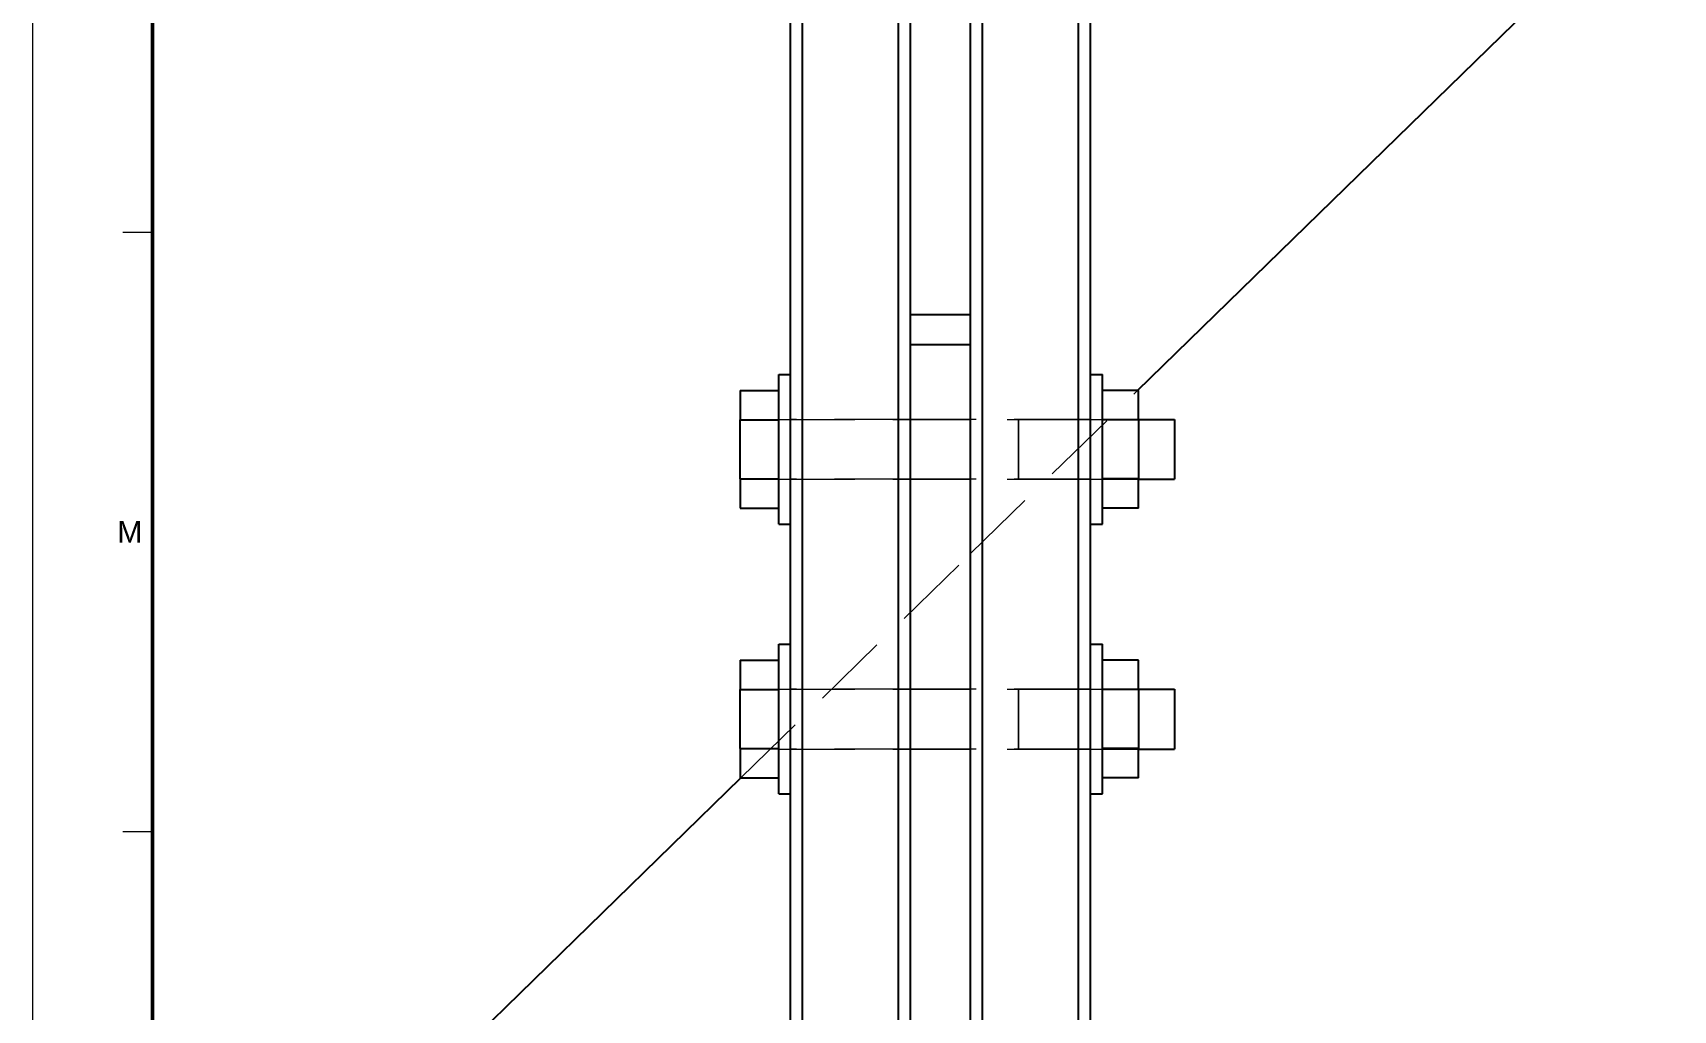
# Model space of a CAD drawing. Header units: millimetres. Extents: x 672 to 1266, y 302 to 1143.
# Drawn here: x 671.8 to 808.7, y 518.4 to 599.9 of the extents above; entities that cross this region are included whole.
import ezdxf
from ezdxf.enums import TextEntityAlignment as Align

# ---------------------------------------------------------------- set-up
doc = ezdxf.new("R2010")
doc.units = ezdxf.units.MM
doc.linetypes.add('HIDDEN', pattern=[9.525, 6.35, -3.175])
doc.layers.get('0').update_dxf_attribs({"color": 2, "true_color": 0xffff00})
for name, color, linetype, lineweight, true_color in [('010', 178, 'Continuous', 9, 0x000000), ('018', 178, 'Continuous', 18, 0x000000), ('050', 178, 'Continuous', 50, 0x000000), ('1_2front ... 025', 178, 'Continuous', 25, 0x000000), ('1_2front ... hdn', 250, 'HIDDEN', 9, 0x323232)]:
    doc.layers.add(name, color=color, linetype=linetype, lineweight=lineweight, true_color=true_color)
doc.layers.add('G-ANNO-TEXT', color=178, linetype='Continuous', true_color=0x000000)
doc.styles.add('textstyle83', font='')
doc.styles.get('textstyle83').set_extended_font_data('Arial [Mono]')

# ---------------------------------------------------------------- blocks, each defined once
blk = doc.blocks.new('title_block')
at = {"layer": '010', "color": 7, "true_color": 0xffffff}
blk.add_lwpolyline([(0, 841), (594, 841), (594, 0), (0, 0)], close=True, dxfattribs=at)
at = {"layer": '018', "color": 7, "true_color": 0xffffff}
for points in [[(7.5, 281), (10, 281)], [(7.5, 231), (10, 231)]]:
    blk.add_lwpolyline(points, dxfattribs=at)
at = {"layer": '050', "color": 7, "true_color": 0xffffff}
blk.add_lwpolyline([(10, 831), (584, 831), (584, 10), (10, 10)], close=True, dxfattribs=at)
at = {"layer": 'G-ANNO-TEXT', "style": 'textstyle83'}
blk.add_text('M', height=1.8, dxfattribs=at).set_placement((8.09, 256), align=Align.MIDDLE_CENTER)

msp = doc.modelspace()

# ---------------------------------------------------------------- linework, layer by layer
at = {"layer": '1_2front ... 025'}
for p, q in [((735.05, 409.91), (735.05, 957.91)), ((736.05, 409.91), (736.05, 957.91)), ((744.05, 409.91), (744.05, 957.91)), ((750.05, 409.91), (750.05, 957.91)), ((751.05, 409.91), (751.05, 957.91)), ((759.05, 409.91), (759.05, 957.91)), ((760.05, 409.91), (760.05, 957.91)), ((745.05, 573.91), (745.05, 646.41)), ((763.99, 570.07), (797.55, 602.83)), ((745.05, 576.41), (750.05, 576.41)), ((750.05, 573.91), (750.05, 576.41)), ((745.05, 421.41), (745.05, 573.91)), ((745.05, 573.91), (750.05, 573.91)), ((750.05, 421.41), (750.05, 573.91)), ((734.05, 565.16), (734.05, 571.41)), ((734.05, 571.41), (735.05, 571.41)), ((760.05, 571.41), (761.05, 571.41)), ((761.05, 565.16), (761.05, 571.41)), ((730.85, 570.07), (734.05, 570.07)), ((730.85, 570.07), (730.85, 567.62)), ((764.05, 570.07), (761.05, 570.07)), ((764.05, 567.62), (764.05, 570.07)), ((730.85, 562.71), (730.85, 567.62)), ((730.85, 567.62), (734.05, 567.62)), ((764.05, 567.62), (761.05, 567.62)), ((764.05, 567.66), (767.05, 567.66)), ((764.05, 567.62), (764.05, 562.71)), ((767.05, 567.66), (767.05, 565.16)), ((734.05, 558.91), (734.05, 565.16)), ((761.05, 558.91), (761.05, 565.16)), ((767.05, 565.16), (767.05, 562.66)), ((730.85, 562.71), (734.05, 562.71)), ((730.85, 562.71), (730.85, 560.26)), ((764.05, 562.71), (761.05, 562.71)), ((764.05, 560.26), (764.05, 562.71)), ((764.05, 562.66), (767.05, 562.66)), ((730.85, 560.26), (734.05, 560.26)), ((764.05, 560.26), (761.05, 560.26)), ((734.05, 558.91), (735.05, 558.91)), ((760.05, 558.91), (761.05, 558.91)), ((750.05, 556.46), (750.05, 556.46)), ((734.05, 542.66), (734.05, 548.91)), ((734.05, 548.91), (735.05, 548.91)), ((760.05, 548.91), (761.05, 548.91)), ((761.05, 542.66), (761.05, 548.91)), ((730.85, 547.57), (734.05, 547.57)), ((730.85, 547.57), (730.85, 545.12)), ((764.05, 547.57), (761.05, 547.57)), ((764.05, 545.12), (764.05, 547.57)), ((730.85, 540.21), (730.85, 545.12)), ((730.85, 545.12), (734.05, 545.12)), ((764.05, 545.12), (761.05, 545.12)), ((764.05, 545.16), (767.05, 545.16)), ((764.05, 545.12), (764.05, 540.21)), ((767.05, 545.16), (767.05, 542.66)), ((734.05, 536.41), (734.05, 542.66)), ((761.05, 536.41), (761.05, 542.66)), ((767.05, 542.66), (767.05, 540.16)), ((730.85, 540.21), (734.05, 540.21)), ((730.85, 540.21), (730.85, 537.75)), ((764.05, 540.21), (761.05, 540.21)), ((764.05, 537.75), (764.05, 540.21)), ((764.05, 540.16), (767.05, 540.16)), ((697.55, 505.21), (730.89, 537.75)), ((730.85, 537.75), (734.05, 537.75)), ((764.05, 537.75), (761.05, 537.75)), ((734.05, 536.41), (735.05, 536.41)), ((760.05, 536.41), (761.05, 536.41))]:
    msp.add_line(p, q, dxfattribs=at)
at = {"layer": '1_2front ... hdn'}
for p, q in [((735.05, 409.91), (735.05, 957.91)), ((736.05, 409.91), (736.05, 957.91)), ((744.05, 409.91), (744.05, 957.91)), ((745.05, 409.91), (745.05, 957.91)), ((750.05, 409.91), (750.05, 957.91)), ((751.05, 409.91), (751.05, 957.91)), ((759.05, 409.91), (759.05, 957.91)), ((760.05, 409.91), (760.05, 957.91)), ((750.05, 576.41), (745.05, 576.41)), ((745.05, 573.91), (745.05, 576.41)), ((745.05, 573.91), (745.05, 576.41)), ((750.05, 573.91), (750.05, 576.41)), ((745.05, 421.41), (745.05, 573.91)), ((750.05, 573.91), (745.05, 573.91)), ((745.05, 516.41), (745.05, 573.91)), ((750.05, 516.41), (750.05, 573.91)), ((734.05, 571.41), (734.05, 558.91)), ((735.05, 571.41), (735.05, 558.91)), ((735.05, 565.16), (735.05, 571.41)), ((760.05, 571.41), (760.05, 558.91)), ((760.05, 565.16), (760.05, 571.41)), ((761.05, 571.41), (761.05, 558.91)), ((730.85, 570.07), (730.85, 567.62)), ((734.05, 570.07), (734.05, 567.62)), ((734.05, 570.07), (734.05, 567.62)), ((750.05, 556.46), (763.99, 570.07)), ((761.05, 567.62), (761.05, 570.07)), ((761.05, 567.62), (761.05, 570.07)), ((764.05, 567.62), (764.05, 570.07)), ((730.85, 567.62), (734.05, 567.62)), ((730.85, 562.71), (730.85, 567.62)), ((734.05, 567.66), (754.05, 567.66)), ((734.05, 567.66), (735.05, 567.66)), ((734.05, 567.66), (734.05, 567.62)), ((734.05, 567.62), (734.05, 567.66)), ((734.05, 567.66), (734.05, 562.66)), ((734.05, 565.16), (734.05, 567.66)), ((734.05, 562.71), (734.05, 567.62)), ((734.05, 562.71), (734.05, 567.62)), ((734.05, 566.8), (734.05, 567.62)), ((734.05, 567.62), (734.05, 566.8)), ((734.05, 565.98), (734.05, 566.8)), ((734.05, 566.8), (734.05, 565.98)), ((745.05, 567.66), (735.05, 567.66)), ((735.05, 567.66), (735.05, 562.66)), ((735.05, 565.16), (735.05, 567.66)), ((735.05, 567.66), (735.05, 562.66)), ((735.05, 565.16), (735.05, 567.66)), ((750.05, 567.66), (745.05, 567.66)), ((745.05, 567.66), (745.05, 562.66)), ((745.05, 565.16), (745.05, 567.66)), ((745.05, 567.66), (745.05, 562.66)), ((745.05, 565.16), (745.05, 567.66)), ((760.05, 567.66), (750.05, 567.66)), ((750.05, 567.66), (750.05, 562.66)), ((750.05, 565.16), (750.05, 567.66)), ((750.05, 567.66), (750.05, 562.66)), ((750.05, 565.16), (750.05, 567.66)), ((754.05, 567.66), (764.05, 567.66)), ((754.05, 567.66), (754.05, 565.16)), ((754.05, 562.66), (754.05, 567.66)), ((760.05, 567.66), (761.05, 567.66)), ((760.05, 567.66), (760.05, 562.66)), ((760.05, 565.16), (760.05, 567.66)), ((760.05, 567.66), (760.05, 562.66)), ((760.05, 565.16), (760.05, 567.66)), ((761.05, 567.66), (764.05, 567.66)), ((761.05, 567.66), (761.05, 562.66)), ((761.05, 565.16), (761.05, 567.66)), ((761.05, 567.66), (761.05, 562.66)), ((761.05, 565.16), (761.05, 567.66)), ((761.05, 567.62), (761.05, 562.71)), ((764.05, 567.62), (761.05, 567.62)), ((761.05, 567.62), (761.05, 562.71)), ((764.05, 567.66), (764.05, 562.66)), ((764.05, 565.16), (764.05, 567.66)), ((764.05, 567.62), (764.05, 562.71)), ((767.05, 562.66), (767.05, 567.66)), ((734.05, 564.35), (734.05, 565.98)), ((734.05, 565.98), (734.05, 565.16)), ((734.05, 565.16), (734.05, 564.35)), ((734.05, 562.66), (734.05, 565.16)), ((735.05, 562.66), (735.05, 565.16)), ((735.05, 562.66), (735.05, 565.16)), ((735.05, 558.91), (735.05, 565.16)), ((745.05, 562.66), (745.05, 565.16)), ((745.05, 562.66), (745.05, 565.16)), ((750.05, 562.66), (750.05, 565.16)), ((750.05, 562.66), (750.05, 565.16)), ((754.05, 565.16), (754.05, 562.66)), ((760.05, 562.66), (760.05, 565.16)), ((760.05, 562.66), (760.05, 565.16)), ((760.05, 558.91), (760.05, 565.16)), ((761.05, 562.66), (761.05, 565.16)), ((761.05, 562.66), (761.05, 565.16)), ((764.05, 562.66), (764.05, 565.16)), ((734.05, 564.35), (734.05, 563.52)), ((734.05, 563.52), (734.05, 564.35)), ((730.85, 562.71), (734.05, 562.71)), ((730.85, 562.71), (730.85, 560.25)), ((734.05, 563.52), (734.05, 562.71)), ((734.05, 562.71), (734.05, 563.52)), ((734.05, 562.71), (734.05, 560.25)), ((734.05, 562.71), (734.05, 560.25)), ((734.05, 562.66), (734.05, 562.71)), ((734.05, 562.71), (734.05, 562.66)), ((734.05, 562.66), (754.05, 562.66)), ((734.05, 562.66), (735.05, 562.66)), ((745.05, 562.66), (735.05, 562.66)), ((750.05, 562.66), (745.05, 562.66)), ((760.05, 562.66), (750.05, 562.66)), ((754.05, 562.66), (764.05, 562.66)), ((760.05, 562.66), (761.05, 562.66)), ((761.05, 560.25), (761.05, 562.71)), ((761.05, 560.25), (761.05, 562.71)), ((764.05, 562.71), (761.05, 562.71)), ((761.05, 562.66), (764.05, 562.66)), ((764.05, 560.25), (764.05, 562.71)), ((730.89, 537.75), (750.05, 556.46)), ((734.05, 548.91), (734.05, 536.41)), ((735.05, 548.91), (735.05, 536.41)), ((735.05, 542.66), (735.05, 548.91)), ((760.05, 548.91), (760.05, 536.41)), ((760.05, 542.66), (760.05, 548.91)), ((761.05, 548.91), (761.05, 536.41)), ((730.85, 547.57), (730.85, 545.12)), ((734.05, 547.57), (734.05, 545.12)), ((734.05, 547.57), (734.05, 545.12)), ((761.05, 545.12), (761.05, 547.57)), ((761.05, 545.12), (761.05, 547.57)), ((764.05, 545.12), (764.05, 547.57)), ((730.85, 545.12), (734.05, 545.12)), ((730.85, 540.21), (730.85, 545.12)), ((734.05, 545.16), (754.05, 545.16)), ((734.05, 545.16), (735.05, 545.16)), ((734.05, 545.16), (734.05, 545.12)), ((734.05, 545.12), (734.05, 545.16)), ((734.05, 545.16), (734.05, 540.16)), ((734.05, 542.66), (734.05, 545.16)), ((734.05, 540.21), (734.05, 545.12)), ((734.05, 540.21), (734.05, 545.12)), ((734.05, 544.3), (734.05, 545.12)), ((734.05, 545.12), (734.05, 544.3)), ((745.05, 545.16), (735.05, 545.16)), ((735.05, 545.16), (735.05, 540.16)), ((735.05, 542.66), (735.05, 545.16)), ((735.05, 545.16), (735.05, 540.16)), ((735.05, 542.66), (735.05, 545.16)), ((750.05, 545.16), (745.05, 545.16)), ((745.05, 545.16), (745.05, 540.16)), ((745.05, 542.66), (745.05, 545.16)), ((745.05, 545.16), (745.05, 540.16)), ((745.05, 542.66), (745.05, 545.16)), ((760.05, 545.16), (750.05, 545.16)), ((750.05, 545.16), (750.05, 540.16)), ((750.05, 542.66), (750.05, 545.16)), ((750.05, 545.16), (750.05, 540.16)), ((750.05, 542.66), (750.05, 545.16)), ((754.05, 545.16), (764.05, 545.16)), ((754.05, 545.16), (754.05, 542.66)), ((754.05, 540.16), (754.05, 545.16)), ((760.05, 545.16), (761.05, 545.16)), ((760.05, 545.16), (760.05, 540.16)), ((760.05, 542.66), (760.05, 545.16)), ((760.05, 545.16), (760.05, 540.16)), ((760.05, 542.66), (760.05, 545.16)), ((761.05, 545.16), (764.05, 545.16)), ((761.05, 545.16), (761.05, 540.16)), ((761.05, 542.66), (761.05, 545.16)), ((761.05, 545.16), (761.05, 540.16)), ((761.05, 542.66), (761.05, 545.16)), ((761.05, 545.12), (761.05, 540.21)), ((764.05, 545.12), (761.05, 545.12)), ((761.05, 545.12), (761.05, 540.21)), ((764.05, 545.16), (764.05, 540.16)), ((764.05, 542.66), (764.05, 545.16)), ((764.05, 545.12), (764.05, 540.21)), ((767.05, 540.16), (767.05, 545.16)), ((734.05, 543.48), (734.05, 544.3)), ((734.05, 544.3), (734.05, 543.48)), ((734.05, 541.85), (734.05, 543.48)), ((734.05, 543.48), (734.05, 542.66)), ((734.05, 542.66), (734.05, 541.85)), ((734.05, 540.16), (734.05, 542.66)), ((734.05, 541.85), (734.05, 541.02)), ((734.05, 541.02), (734.05, 541.85)), ((735.05, 540.16), (735.05, 542.66)), ((735.05, 540.16), (735.05, 542.66)), ((735.05, 536.41), (735.05, 542.66)), ((745.05, 540.16), (745.05, 542.66)), ((745.05, 540.16), (745.05, 542.66)), ((750.05, 540.16), (750.05, 542.66)), ((750.05, 540.16), (750.05, 542.66)), ((754.05, 542.66), (754.05, 540.16)), ((760.05, 540.16), (760.05, 542.66)), ((760.05, 540.16), (760.05, 542.66)), ((760.05, 536.41), (760.05, 542.66)), ((761.05, 540.16), (761.05, 542.66)), ((761.05, 540.16), (761.05, 542.66)), ((764.05, 540.16), (764.05, 542.66)), ((734.05, 541.02), (734.05, 540.21)), ((734.05, 540.21), (734.05, 541.02)), ((730.85, 540.21), (734.05, 540.21)), ((730.85, 540.21), (730.85, 537.75)), ((734.05, 540.21), (734.05, 537.75)), ((734.05, 540.21), (734.05, 537.75)), ((734.05, 540.16), (734.05, 540.21)), ((734.05, 540.21), (734.05, 540.16)), ((734.05, 540.16), (754.05, 540.16)), ((734.05, 540.16), (735.05, 540.16)), ((745.05, 540.16), (735.05, 540.16)), ((750.05, 540.16), (745.05, 540.16)), ((760.05, 540.16), (750.05, 540.16)), ((754.05, 540.16), (764.05, 540.16)), ((760.05, 540.16), (761.05, 540.16)), ((761.05, 537.75), (761.05, 540.21)), ((761.05, 537.75), (761.05, 540.21)), ((764.05, 540.21), (761.05, 540.21)), ((761.05, 540.16), (764.05, 540.16)), ((764.05, 537.75), (764.05, 540.21))]:
    msp.add_line(p, q, dxfattribs=at)

# ---------------------------------------------------------------- block references
at = {"zscale": 37.79527559055241}
msp.add_blockref('title_block', (671.84, 302.27), dxfattribs=at)

doc.saveas('drawing.dxf')
